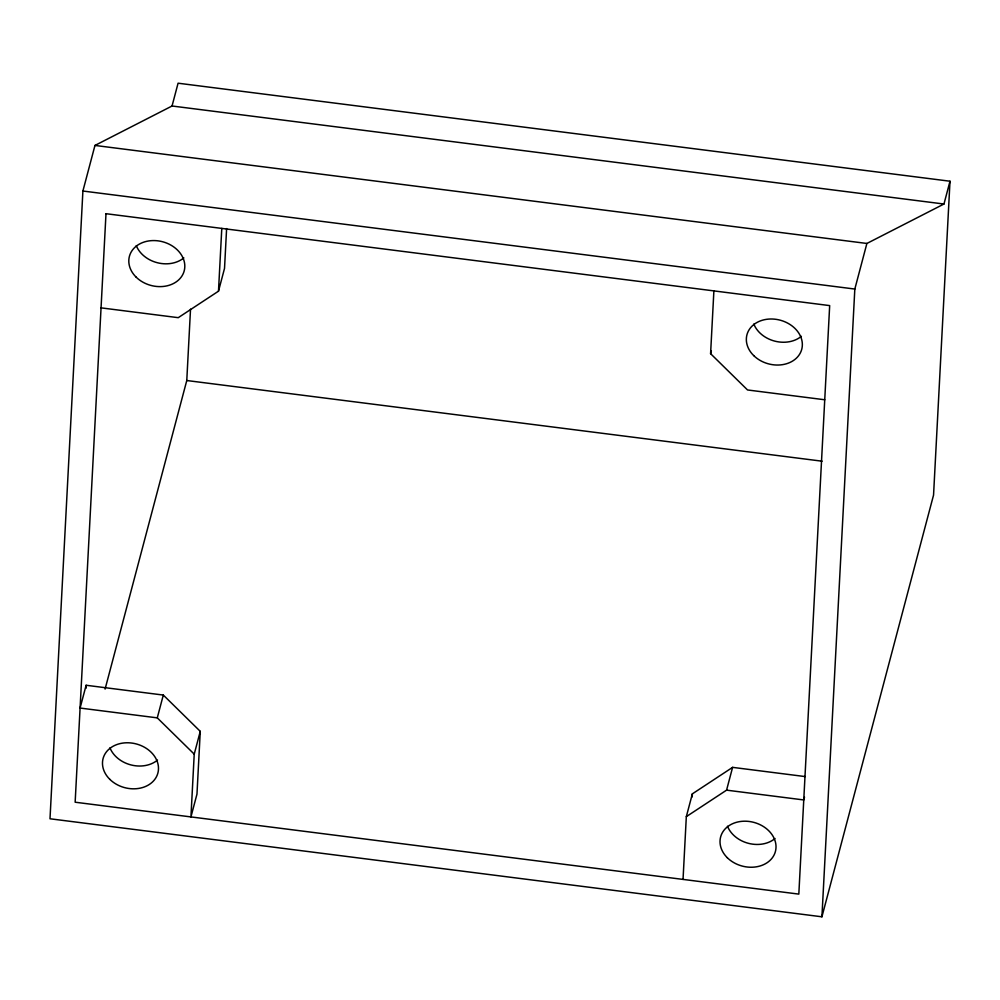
<?xml version="1.0" encoding="UTF-8"?>
<svg xmlns="http://www.w3.org/2000/svg" width="1000" height="1000" viewBox="0 0 1000 1000"><rect width="100%" height="100%" fill="white"/><g stroke="black" fill="none" stroke-linecap="round" stroke-linejoin="round"><path stroke-width="1.5" d="M82.9 191.025L50 818.775L821.925 916.8L933.55 495.1L950 181.225L178.075 83.2L172.05 106L94.963 145.438L82.9 191.025L854.825 289.05L866.888 243.463L943.962 204.025L950 181.225M85.962 688.35L86.125 685.263L163.312 695.062L200.263 731.35L196.975 794.125L190.938 816.925L194.225 754.15L200.263 731.35M105.087 689.1L186.775 380.525L190.525 309.15M101.062 307.863L178.25 317.675L218.487 291.188L221.788 228.412M226.612 228.575L224.525 268.387L218.487 291.188M683.037 879.412L686.325 816.637L692.362 793.85L732.6 767.362L805.163 776.575M824.737 399.762L747.537 389.963L710.588 353.675L713.888 290.9M692.2 796.912L692.362 793.85M821.925 916.8L854.825 289.05M86.125 685.263L80.087 708.05L157.275 717.862L194.225 754.15M157.275 717.862L163.312 695.062M710.588 353.675L711.35 350.825M686.325 816.637L726.575 790.15L732.6 767.362M804.513 797.113L803.763 799.95L726.575 790.15M172.05 106L943.962 204.025M94.963 145.438L866.888 243.463M186.775 380.525L822.125 461.2M157.513 760.088A28.35 22.613 14.8 0 1 109.963 747.837M183.825 257.887A28.35 22.613 14.8 0 1 136.287 245.637M801.363 336.312A28.35 22.613 14.8 0 1 753.825 324.062M775.05 838.512A28.35 22.613 14.8 0 1 727.5 826.263M105.988 213.7L75.15 802.212L798.825 894.112L829.675 305.6L105.988 213.7M109.85 779.375A28.35 22.613 14.8 0 0 157.2 775.125A28.35 22.613 14.8 0 0 124.388 742.9A28.35 22.613 14.8 0 0 109.85 779.375M727.387 857.8A28.35 22.613 14.8 0 0 774.737 853.538A28.35 22.613 14.8 0 0 741.925 821.325A28.35 22.613 14.8 0 0 727.387 857.8M753.713 355.6A28.35 22.613 14.8 0 0 801.062 351.35A28.35 22.613 14.8 0 0 768.25 319.125A28.35 22.613 14.8 0 0 753.713 355.6M136.175 277.175A28.35 22.613 14.8 0 0 183.525 272.925A28.35 22.613 14.8 0 0 150.712 240.7A28.35 22.613 14.8 0 0 136.175 277.175"/></g></svg>
